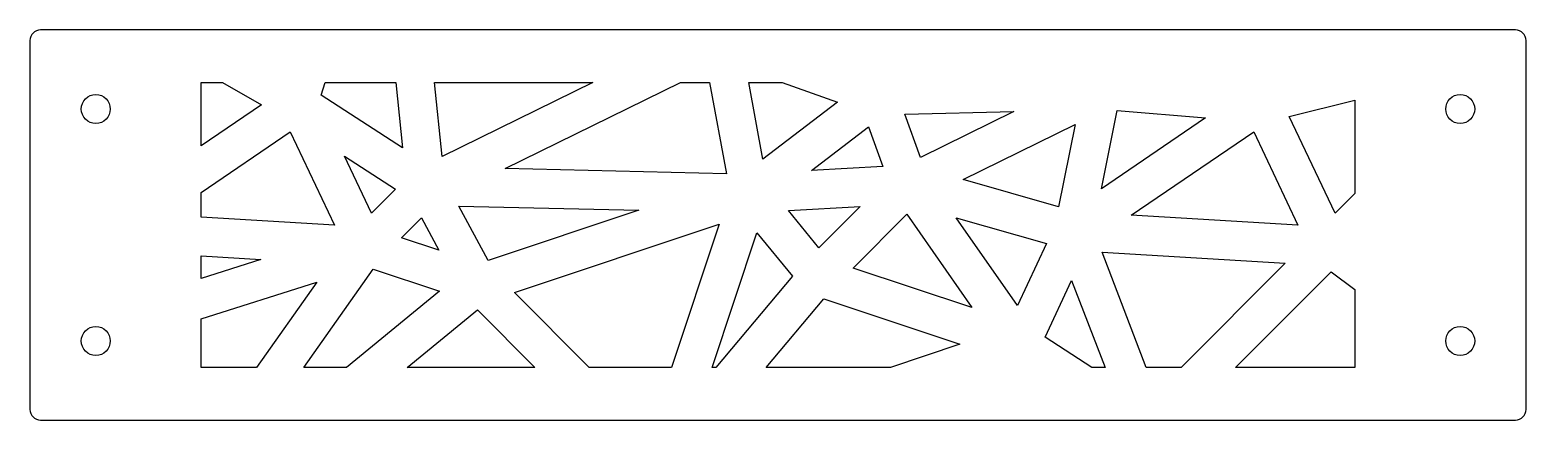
# Model space of a CAD drawing. Header units: millimetres. Extents: x -142 to 142, y -37 to 37.
import ezdxf

# ---------------------------------------------------------------- set-up
doc = ezdxf.new("R2010")
doc.units = ezdxf.units.MM

msp = doc.modelspace()

# ---------------------------------------------------------------- linework, layer by layer
at = {"color": 7, "linetype": 'Continuous', "lineweight": 25}
for p, q in [((140, 37), (-140, 37)), ((-142, 35), (-142, -35)), ((142, -35), (142, 35)), ((-109.5, 27), (-105.42, 27)), ((-109.5, 15.01), (-109.5, 27)), ((-105.42, 27), (-98.02, 22.82)), ((-86.73, 24.64), (-85.94, 27)), ((-85.94, 27), (-72.57, 27)), ((-72.57, 27), (-71.26, 14.62)), ((-63.72, 12.98), (-65.22, 27)), ((-65.22, 27), (-35.13, 27)), ((-35.13, 27), (-63.72, 12.98)), ((-51.76, 10.7), (-18.52, 27)), ((-18.52, 27), (-12.99, 27)), ((-12.99, 27), (-9.79, 9.72)), ((-2.86, 12.49), (-5.55, 27)), ((-5.55, 27), (0.77, 27)), ((0.77, 27), (11.31, 23.32)), ((-98.02, 22.82), (-109.5, 15.01)), ((-71.26, 14.62), (-86.73, 24.64)), ((11.31, 23.32), (-2.86, 12.49)), ((97.01, 20.61), (109.5, 23.65)), ((109.5, 23.65), (109.5, 5.99)), ((24.08, 21.01), (44.79, 21.53)), ((27.04, 12.83), (24.08, 21.01)), ((44.79, 21.53), (27.04, 12.83)), ((61.41, 6.87), (64.37, 21.69)), ((81.17, 20.31), (61.41, 6.87)), ((64.37, 21.69), (81.17, 20.31)), ((105.73, 2.22), (97.01, 20.61)), ((-109.5, 6.17), (-92.57, 17.68)), ((-92.57, 17.68), (-84.19, -0.03)), ((6.34, 10.31), (17.17, 18.6)), ((17.17, 18.6), (19.88, 11.11)), ((35.12, 8.64), (56.38, 19.06)), ((56.38, 19.06), (53.26, 3.43)), ((67.01, 1.84), (90.31, 17.68)), ((90.31, 17.68), (98.69, -0.03)), ((-77.15, 2.22), (-82.29, 13.05)), ((-82.29, 13.05), (-72.59, 6.78)), ((-9.79, 9.72), (-51.76, 10.7)), ((19.88, 11.11), (6.34, 10.31)), ((53.26, 3.43), (35.12, 8.64)), ((-109.5, 1.46), (-109.5, 6.17)), ((-72.59, 6.78), (-77.15, 2.22)), ((109.5, 5.99), (105.73, 2.22)), ((-55.04, -6.74), (-60.61, 3.59)), ((-60.61, 3.59), (-26.44, 2.79)), ((2, 2.73), (15.6, 3.53)), ((15.6, 3.53), (7.76, -4.31)), ((-84.19, -0.03), (-109.5, 1.46)), ((-71.47, -2.44), (-67.7, 1.33)), ((-67.7, 1.33), (-64.4, -4.8)), ((-26.44, 2.79), (-55.04, -6.74)), ((-50.04, -12.78), (-11.15, 0.18)), ((-11.15, 0.18), (-20.21, -27)), ((7.76, -4.31), (2, 2.73)), ((14.26, -8.16), (24.48, 2.06)), ((24.48, 2.06), (36.79, -15.67)), ((45.44, -15.3), (33.85, 1.39)), ((33.85, 1.39), (50.94, -3.52)), ((98.69, -0.03), (67.01, 1.84)), ((-64.4, -4.8), (-71.47, -2.44)), ((-12.5, -27), (-4, -1.49)), ((-4, -1.49), (2.74, -9.73)), ((50.94, -3.52), (45.44, -15.3)), ((69.91, -27), (61.52, -5.17)), ((61.52, -5.17), (96.3, -7.21)), ((-109.5, -10.12), (-109.5, -5.87)), ((-109.5, -5.87), (-98.19, -6.53)), ((-98.19, -6.53), (-109.5, -10.12)), ((-90, -27), (-76.82, -8.37)), ((-76.82, -8.37), (-64.26, -12.56)), ((36.79, -15.67), (14.26, -8.16)), ((96.3, -7.21), (76.51, -27)), ((-109.5, -17.79), (-87.51, -10.82)), ((-87.51, -10.82), (-98.96, -27)), ((2.74, -9.73), (-11.77, -27)), ((50.72, -21.27), (55.74, -10.53)), ((55.74, -10.53), (62.08, -27)), ((86.86, -27), (104.99, -8.86)), ((104.99, -8.86), (109.5, -12.21)), ((-64.26, -12.56), (-81.91, -27)), ((-35.82, -27), (-50.04, -12.78)), ((-2.22, -27), (8.69, -14.01)), ((8.69, -14.01), (34.5, -22.61)), ((109.5, -12.21), (109.5, -27)), ((-70.36, -27), (-57.05, -16.11)), ((-57.05, -16.11), (-46.16, -27)), ((-109.5, -27), (-109.5, -17.79)), ((34.5, -22.61), (21.34, -27)), ((59.57, -27), (50.72, -21.27)), ((-98.96, -27), (-109.5, -27)), ((-81.91, -27), (-90, -27)), ((-46.16, -27), (-70.36, -27)), ((-20.21, -27), (-35.82, -27)), ((-11.77, -27), (-12.5, -27)), ((21.34, -27), (-2.22, -27)), ((62.08, -27), (59.57, -27)), ((76.51, -27), (69.91, -27)), ((109.5, -27), (86.86, -27)), ((-140, -37), (140, -37))]:
    msp.add_line(p, q, dxfattribs=at)
for centre in [(-129.5, 22), (129.5, 22), (-129.5, -22), (129.5, -22)]:
    msp.add_circle(centre, 2.75, dxfattribs=at)
for centre, start, end in [((-140, 35), 90, 180), ((140, 35), 0, 90), ((-140, -35), 180, 270), ((140, -35), 270, 0)]:
    msp.add_arc(centre, 2, start, end, dxfattribs=at)

doc.saveas('drawing.dxf')
